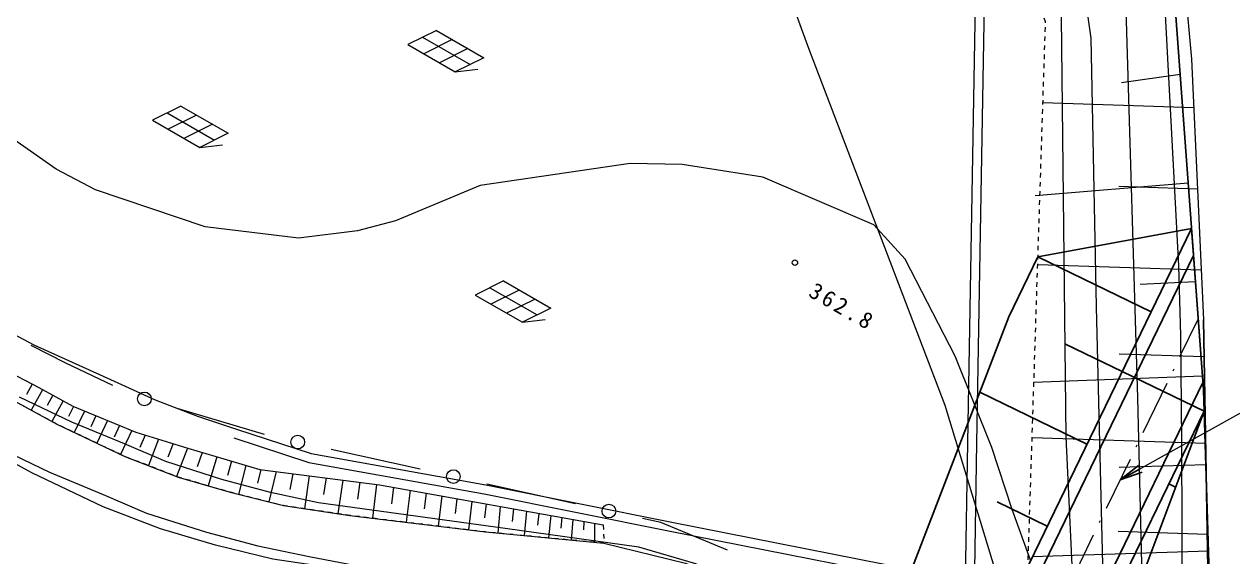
# Model space of a CAD drawing. Header units: millimetres. Extents: x -2078669 to -1085629, y -5987148 to 310365.
# Drawn here: x -1771142 to -1704799, y 211342 to 240573 of the extents above; entities that cross this region are included whole.
import ezdxf

# ---------------------------------------------------------------- set-up
doc = ezdxf.new("R2010")
doc.units = ezdxf.units.MM
doc.header["$LTSCALE"] = 500
doc.linetypes.add('561019', pattern=[1, 0.5, -0.5])
doc.linetypes.add('SXF_一点短鎖線', pattern=[9.25, 6, -1.5, 0.25, -1.5])
for name, color, linetype, lineweight in [('D-BGD', 7, 'Continuous', 13), ('D-BGD-数値図化', 7, 'Continuous', 13), ('D-BMK', 2, 'SXF_一点短鎖線', 13), ('D-BYP-STRA', 1, 'Continuous', 25), ('D-BYP-STRC', 1, 'Continuous', 13), ('●予備設計_LP横断', 7, 'Continuous', 13)]:
    doc.layers.add(name, color=color, linetype=linetype, lineweight=lineweight)
doc.styles.add('MS ゴシック', font='MS Gothic.ttf')
doc.linetypes.add('56130', pattern='A,1,-0.375,[44,dgnlstyle-dm500.shx,S=0.0012,R=0,X=0,Y=0],-0.375', length=1.75)
doc.dimstyles.new('DIM-500-F', dxfattribs={"dimscale": 500, "dimtxt": 3.5, "dimasz": 2.5, "dimexe": 0, "dimexo": 2, "dimgap": 0.8, "dimtad": 1, "dimdec": 0, "dimzin": 0, "dimdsep": 46, "dimtxsty": 'MS ゴシック', "dimblk": 'OPEN', "dimcen": 0.1, "dimclrd": 256, "dimclre": 256, "dimclrt": 256, "dimaunit": 1, "dimadec": 4, "dimazin": 0, "dimtfac": 1, "dimtdec": 0, "dimtmove": 2, "dimatfit": 3, "dimldrblk": 'OPEN', "dimfxl": 1, "dimtolj": 1, "dimtzin": 0, "dimlwd": -1, "dimlwe": -1, "dimarcsym": 2})

# ---------------------------------------------------------------- blocks, each defined once
blk = doc.blocks.new('M7312')
at = {"layer": '●予備設計_LP横断', "linetype": 'Continuous', "lineweight": 20}
blk.add_circle((0, -0.001), 0.15, dxfattribs=at)
blk = doc.blocks.new('M6217')
at = {"layer": 'D-BGD-数値図化', "linetype": 'Continuous', "lineweight": 9}
for p, q in [((-1.033, 0.7), (-2, -0.75)), ((-1.033, 0.7), (1.967, 0.7)), ((-0.033, 0.7), (-1, -0.75)), ((0.967, 0.7), (0, -0.75)), ((1.967, 0.7), (1, -0.75)), ((-1.5, 0), (1.5, 0)), ((1, -0.75), (2, 0)), ((-2, -0.75), (1, -0.75))]:
    blk.add_line(p, q, dxfattribs=at)
blk = doc.blocks.new('河川平面')
at = {"layer": 'D-BGD', "linetype": 'Continuous'}
for p, q in [((1603271, -2685685), (1600055, -2686143)), ((1604024, -2687513), (1595743, -2687246)), ((1603717, -2691651), (1595322, -2692350)), ((1604227, -2691973), (1599914, -2691834)), ((1604431, -2696433), (1595456, -2696143)), ((1604119, -2697072), (1601078, -2697205)), ((1604591, -2701182), (1599928, -2701034)), ((1540262, -2702681), (1539955, -2703246)), ((1604504, -2702242), (1595229, -2702585)), ((1540829, -2702985), (1540215, -2704116)), ((1541393, -2703294), (1541087, -2703859)), ((1541958, -2703603), (1541347, -2704730)), ((1542529, -2703910), (1542251, -2704455)), ((1553015, -2705439, 364412), (1548220, -2704023, 364444)), ((1543129, -2704157), (1542571, -2705330)), ((1543761, -2704417), (1543475, -2705020)), ((1544394, -2704677), (1543805, -2705916)), ((1545063, -2704952), (1544760, -2705589)), ((1545731, -2705227), (1545109, -2706536)), ((1546463, -2705474), (1546171, -2706154)), ((1547203, -2705701), (1546643, -2707150)), ((1547998, -2705945), (1547708, -2706697)), ((1604676, -2705934), (1595150, -2705626)), ((1548794, -2706189), (1548191, -2707749)), ((1549595, -2706427), (1549328, -2707217)), ((1550397, -2706665), (1549928, -2708265)), ((1561551, -2707350, 364210), (1556671, -2706268, 364328)), ((1551196, -2706902), (1550979, -2707701)), ((1551995, -2707139), (1551596, -2708733)), ((1552816, -2707374), (1552625, -2708125)), ((1604682, -2707108), (1599934, -2707262)), ((1553663, -2707482), (1553246, -2709147)), ((1554568, -2707598), (1554397, -2708465)), ((1555472, -2707713), (1555206, -2709519)), ((1556395, -2707831), (1556261, -2708743)), ((1557318, -2707949), (1557047, -2709791)), ((1558245, -2708067), (1558120, -2708991)), ((1559171, -2708185), (1558945, -2710039)), ((1560091, -2708342), (1559980, -2709249)), ((1561010, -2708507), (1560795, -2710265)), ((1561881, -2708663), (1561777, -2709518)), ((1570091, -2709243, 364003), (1565211, -2708162, 364121)), ((1562753, -2708820), (1562550, -2710479)), ((1563576, -2708967), (1563477, -2709774)), ((1564398, -2709114), (1564207, -2710681)), ((1565175, -2709254), (1565093, -2710012)), ((1565952, -2709393), (1565814, -2710859)), ((1566677, -2709523), (1566610, -2710225)), ((1567401, -2709653), (1567274, -2710996)), ((1568065, -2709772), (1568005, -2710415)), ((1568729, -2709891), (1568613, -2711122)), ((1569338, -2710000), (1569283, -2710590)), ((1569947, -2710109), (1569841, -2711238)), ((1570538, -2710215), (1570517, -2710675)), ((1571128, -2710321), (1571127, -2711359)), ((1604766, -2710930), (1599873, -2710773)), ((1604828, -2711852), (1595147, -2712158))]:
    blk.add_line(p, q, dxfattribs=at)
at = {"layer": 'D-BGD', "linetype": 'Continuous', "flags": 128}
for points, elevation in [([(1595053, -2712340), (1594046, -2709561), (1592946, -2706159), (1590933, -2701141), (1588181, -2695820), (1586468, -2693935), (1580360, -2691326), (1575946, -2690623), (1573078, -2690566), (1564858, -2691779), (1560207, -2693721), (1558120, -2694260), (1554875, -2694668), (1549757, -2694041), (1543748, -2692019), (1541579, -2690880), (1539250, -2689250)], 363000), ([(1592920, -2817369), (1593566, -2799486), (1593914, -2787848), (1594033, -2783526), (1593837, -2779371), (1592635, -2767650), (1592323, -2752005), (1592214, -2744615), (1592355, -2741337), (1592065, -2738931), (1591868, -2736368), (1591191, -2733054), (1590470, -2730378), (1590110, -2728111), (1592654, -2726520), (1596089, -2731932), (1596515, -2732747), (1596855, -2733003), (1597195, -2732985), (1597380, -2732344), (1597515, -2716139), (1597024, -2705574), (1596761, -2682544)], 364000), ([(1597978, -2680858), (1598376, -2683702), (1598671, -2698444), (1599114, -2717044), (1598931, -2737455), (1597776, -2741725), (1594389, -2742024), (1594210, -2756839), (1594357, -2764363), (1595098, -2775535), (1595958, -2788193), (1595288, -2801281), (1595145, -2805403)], 365000), ([(1600298, -2682136), (1600933, -2703428), (1601200, -2714828), (1601266, -2724239), (1601205, -2738696)], 366000), ([(1602426, -2682044), (1603178, -2696188), (1603296, -2700004), (1603353, -2705819), (1603478, -2740041)], 367000)]:
    blk.add_lwpolyline(points, dxfattribs=dict(at, elevation=elevation))
at = {"layer": 'D-BGD', "linetype": '56130', "flags": 128}
for points in [[(1476042, -2672953), (1487354, -2675983), (1494011, -2677814), (1494381, -2678077), (1498516, -2681000), (1515505, -2686265), (1521017, -2688589), (1527219, -2692548), (1535331, -2697856), (1540351, -2700532), (1544162, -2702251), (1547020, -2703540), (1549333, -2704443), (1551482, -2705148), (1555577, -2706492), (1565157, -2708214), (1575377, -2710253), (1591488, -2713433), (1591619, -2705903), (1592042, -2681772), (1592113, -2681022), (1592284, -2679237), (1592454, -2677450), (1592610, -2675816)], [(1592119, -2705912), (1592541, -2681801), (1592611, -2681070), (1592781, -2679284), (1592952, -2677497), (1593107, -2675864)], [(1551326, -2705623), (1555455, -2706978), (1565064, -2708705), (1575279, -2710743), (1591978, -2714039), (1592119, -2705911)]]:
    blk.add_lwpolyline(points, dxfattribs=at)
at = {"layer": 'D-BGD', "linetype": '561019', "flags": 128}
for points in [[(1604118, -2801667), (1603658, -2801700), (1603152, -2800721), (1602566, -2795926), (1601762, -2787733), (1601695, -2787042), (1600828, -2776858), (1599943, -2767240), (1599727, -2764893), (1598788, -2754964), (1597870, -2742698), (1597776, -2741725), (1597384, -2737656), (1596956, -2733671), (1596881, -2732974), (1595028, -2724476), (1594605, -2722539), (1594888, -2713738), (1595887, -2682805), (1595509, -2681697), (1584094, -2681621), (1568919, -2679328), (1567447, -2679106), (1555444, -2676376), (1555451, -2676293), (1555496, -2675788)], [(1571609, -2710407), (1571645, -2711408), (1565141, -2710795), (1557700, -2709887), (1554053, -2709349), (1551122, -2708615), (1548268, -2707778), (1545350, -2706651), (1541611, -2704873), (1538499, -2703186), (1535321, -2701185), (1529283, -2697302), (1524327, -2694155), (1519414, -2691519), (1515001, -2689323), (1510618, -2687469), (1507974, -2686586), (1508217, -2685411)]]:
    blk.add_lwpolyline(points, dxfattribs=at)
at = {"layer": 'D-BGD', "linetype": 'Continuous', "flags": 128}
for points in [[(1555496, -2675788), (1564011, -2675700), (1566577, -2675673), (1574077, -2675730), (1583382, -2675801), (1590984, -2675860), (1594010, -2675779), (1600312, -2675611), (1600969, -2675926), (1601494, -2676412), (1602266, -2677624), (1603045, -2679178), (1603569, -2681205), (1603902, -2684846), (1604555, -2699152), (1604818, -2713861), (1604991, -2733281), (1605158, -2754385), (1605264, -2770456), (1605096, -2792670), (1604965, -2797739), (1604449, -2800952), (1604252, -2801442), (1604118, -2801667)], [(1600312, -2675611), (1600969, -2675926), (1601494, -2676412), (1602266, -2677624), (1603045, -2679178), (1603569, -2681205), (1603902, -2684846), (1604555, -2699152)], [(1538499, -2703186), (1541611, -2704873), (1545350, -2706651), (1548268, -2707778), (1551122, -2708615), (1554053, -2709349), (1557700, -2709887), (1565141, -2710795), (1571645, -2711408), (1576125, -2712508), (1580114, -2714150), (1583583, -2716369), (1583916, -2716583), (1587332, -2719428), (1590110, -2722777), (1592644, -2726502), (1592654, -2726520), (1594565, -2729850)], [(1508217, -2685411), (1513547, -2687262), (1518842, -2689573), (1521206, -2690806), (1525169, -2693231), (1532176, -2697774), (1536945, -2700739), (1538666, -2701836), (1540621, -2702872), (1542493, -2703895), (1545947, -2705316), (1548802, -2706191), (1552762, -2707367), (1559322, -2708205), (1571609, -2710407)], [(1591962, -2731343), (1590110, -2728111), (1590099, -2728093), (1587710, -2724583), (1585199, -2721557), (1582140, -2719008), (1581841, -2718817), (1578723, -2716822), (1575191, -2715368), (1571143, -2714373), (1564818, -2713778), (1557300, -2712860), (1553468, -2712295), (1550335, -2711511), (1547304, -2710622), (1544163, -2709409), (1540251, -2707548), (1536982, -2705777)], [(1605096, -2792670), (1605264, -2770456), (1605158, -2754385), (1604991, -2733281), (1604818, -2713861), (1604555, -2699152)]]:
    blk.add_lwpolyline(points, dxfattribs=at)
at = {"layer": 'D-BGD', "linetype": 'Continuous', "elevation": 364000}
blk.add_lwpolyline([(1580651, -2680088), (1581065, -2680372), (1581922, -2681649), (1582878, -2684240), (1590358, -2703834), (1593778, -2715062), (1594107, -2716716), (1594179, -2718418), (1593862, -2720012), (1593359, -2721188), (1593034, -2721693), (1592645, -2721908), (1592138, -2721847), (1591265, -2721380), (1589644, -2720529), (1589412, -2720511), (1589228, -2720590), (1588710, -2721030)], dxfattribs=at)
at = {"layer": 'D-BGD', "linetype": 'Continuous', "extrusion": (0.003713, -0.014189, 0.999892), "elevation": 408520}
blk.add_lwpolyline([(1543335, -2697239), (1540752, -2696012), (1538850, -2695029)], dxfattribs=at)
at = {"layer": 'D-BGD', "linetype": 'Continuous', "extrusion": (0.069058, 0.206545, 0.975997), "elevation": -95888}
blk.add_lwpolyline([(-2356868, 2100878), (-2352913, 2100598), (-2351883, 2100708)], dxfattribs=at)
at = {"layer": 'D-BGD', "linetype": 'Continuous'}
for points in [[(1551648, -2675562, 363530), (1588753, -2675806, 367630), (1591492, -2675777, 367740), (1601078, -2675474, 368380), (1602687, -2677771, 368330), (1604554, -2702997, 368080), (1604920, -2714881, 368280), (1605042, -2738608, 368470), (1604961, -2758977, 368490), (1605040, -2777661, 368510), (1605332, -2792524, 368300), (1605349, -2797390, 368380), (1605376, -2800935, 368140), (1605160, -2801653, 368050), (1604932, -2802029, 368050)], [(1604920, -2714881, 368280), (1604554, -2702997, 368080), (1602687, -2677771, 368330), (1601078, -2675474, 368380)], [(1599837, -2767831, 366440), (1596733, -2736208, 364880), (1596230, -2734073, 364910), (1595135, -2731183, 364690), (1593808, -2728274, 364470), (1592088, -2725106, 364260), (1590334, -2722759, 364300), (1588296, -2720585, 364040), (1586073, -2718453, 363810), (1583901, -2716593, 363570), (1581131, -2714851, 363720), (1578733, -2713565, 363360), (1576686, -2712550, 363370), (1573568, -2711634, 363390), (1566227, -2710598, 362900), (1555988, -2709188, 362740), (1553342, -2708636, 362750), (1550673, -2707921, 362770), (1547594, -2706935, 362800), (1545326, -2705966, 362820), (1542434, -2704776, 362840), (1539566, -2703405, 362870)], [(1538192, -2706075, 362870), (1541217, -2707514, 362840), (1544161, -2708734, 362820), (1546539, -2709754, 362800), (1549825, -2710801, 362770), (1552652, -2711561, 362750), (1555476, -2712146, 362740), (1565608, -2714083, 362900), (1572752, -2715421, 363390), (1575563, -2716230, 363370), (1577282, -2716791, 363360), (1579451, -2717934, 363720), (1581846, -2719507, 363570), (1583686, -2720980, 363810), (1585914, -2722964, 364040), (1587847, -2725240, 364500), (1589298, -2727170, 364240), (1590897, -2729946, 364190), (1592006, -2732452, 364680), (1593056, -2735120, 364910), (1593563, -2737027, 364940), (1596852, -2768087, 366440)]]:
    blk.add_polyline3d(points, dxfattribs=at)
for centre in [(1546422, -2703492, 364457), (1554841, -2705862, 364372), (1563381, -2707756, 364165), (1571921, -2709649, 363959)]:
    blk.add_circle(centre, 375, dxfattribs=at)
at = {"layer": 'D-BGD', "linetype": 'Continuous', "lineweight": 9, "xscale": 1000, "yscale": 1000, "zscale": 1000, "rotation": 330.1091246385173}
for p in [(1562997, -2684395), (1548968, -2688544), (1566679, -2698139)]:
    blk.add_blockref('M6217', p, dxfattribs=at)
at = {"layer": 'D-BGD', "linetype": 'Continuous', "lineweight": 20, "xscale": 1000, "yscale": 1000, "zscale": 1000, "rotation": 330.1091246385173}
blk.add_blockref('M7312', (1582129, -2696015, 362804), dxfattribs=at)
at = {"layer": 'D-BGD', "linetype": 'Continuous', "insert": (1582809, -2697843, 362804), "char_height": 900, "attachment_point": 7, "rotation": 330.10912, "line_spacing_factor": 0.722892, "style": 'MS ゴシック'}
blk.add_mtext('\\T1.284;362.8', dxfattribs=at)
blk = doc.blocks.new('_Open')
at = {"color": 0, "linetype": 'ByBlock', "lineweight": -2}
for p, q in [((-1, 0.167), (0, 0)), ((-1, -0.167), (0, 0)), ((0, 0), (-1, 0))]:
    blk.add_line(p, q, dxfattribs=at)

msp = doc.modelspace()

# ---------------------------------------------------------------- linework, layer by layer
at = {"layer": 'D-BMK'}
msp.add_line((-1733914.5, 168221, 78.4), (-1706699.8, 224392.2, 78.4), dxfattribs=at)
at = {"layer": 'D-BYP-STRA'}
for p, q in [((-1736414.5, 168794.7, 78.4), (-1707067.9, 229366.2, 78.4)), ((-1735664.5, 168622.6, 78.4), (-1706957.5, 227874, 78.4)), ((-1709286.7, 224786.7, -7579676.3), (-1715495.4, 227797, 156.7)), ((-1717085, 224516, 78.4), (-1723562.9, 207705.2, 78.4)), ((-1710876.3, 221505.7, -7579833), (-1713980.6, 223010.8, -3789916.5)), ((-1710875.4, 221507.5, -521.3), (-1706375.7, 219327.4, 678)), ((-1732164.5, 167819.4, 78.4), (-1706442.1, 220910.5, 78.4)), ((-1712804.9, 217525, 3620468.5), (-1718681.1, 220374, 10794307.2)), ((-1731414.5, 167647.3, 78.4), (-1706375.7, 219327.5, 78.4)), ((-1716217.7, 193165, 78.4), (-1706375.7, 219327.4, 678)), ((-1708305.9, 215343.6, -1872164.7), (-1707941, 215166.6, -2317661.8)), ((-1714985, 213025.3, 3618873.1), (-1717735.1, 214358.7, 6976329.8))]:
    msp.add_line(p, q, dxfattribs=at)
for points in [[(-1707067.9, 229366.2, 0), (-1715495.4, 227797, 156.7), (-1717085, 224516, 0)], [(-1707067.9, 229366.2, 368167.8), (-1706412, 220502.9, 368080), (-1706375.7, 219327.5, 368099.8)]]:
    msp.add_polyline3d(points, dxfattribs=at)

# ---------------------------------------------------------------- block references
at = {"layer": 'D-BGD'}
msp.add_blockref('河川平面', (-3310965.8, 2923500.2), dxfattribs=at)

# ---------------------------------------------------------------- leaders
at = {"layer": 'D-BYP-STRC'}
msp.add_leader([(-1710974.5, 215569.3, 78.4), (-1674556.9, 235810.8, 78.4)], dimstyle='DIM-500-F', override={"dimgap": 0.8, "dimtad": 0}, dxfattribs=at)

doc.saveas('drawing.dxf')
